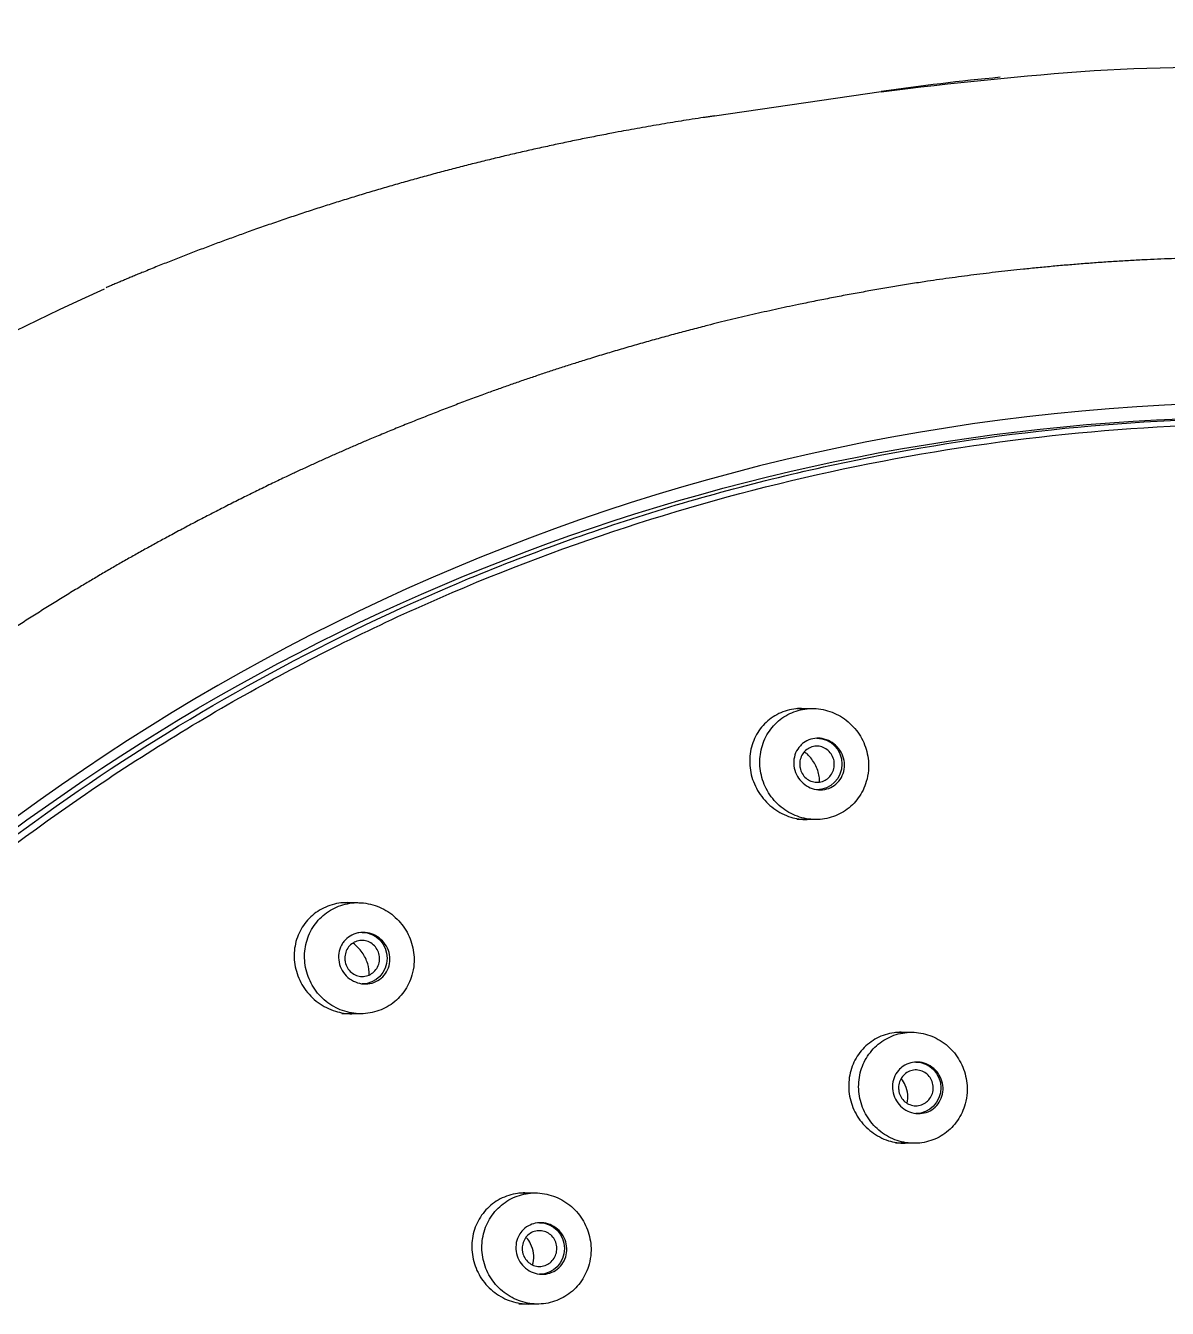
# Model space of a CAD drawing. Header units: centimetres. Extents: x -1797 to 2001, y -8788 to 1856.
# Drawn here: x -163.408 to -160.53, y -2036.701 to -2033.468 of the extents above; entities that cross this region are included whole.
import ezdxf

# ---------------------------------------------------------------- set-up
doc = ezdxf.new("R2010")
doc.units = ezdxf.units.CM
doc.header["$LTSCALE"] = 100
doc.header["$MEASUREMENT"] = 0
doc.layers.add('ID_Furniture-Fixed_02', color=145, linetype='Continuous')
doc.layers.add('WALL-03', color=2, linetype='Continuous')

# ---------------------------------------------------------------- blocks, each defined once
blk = doc.blocks.new('A$C5f37530c')
at = {"layer": 'ID_Furniture-Fixed_02'}
for p, q in [((-60.6958, -165.9161), (-60.6958, -165.9634)), ((-60.4158, -165.9634), (-60.4158, -165.9225)), ((-58.1059, -166.4197), (-58.0446, -165.9991)), ((-59.8796, -166.1638), (-59.8796, -166.2119)), ((-59.5996, -166.2119), (-59.5996, -166.1725)), ((-61.1009, -166.8653), (-61.1009, -166.9123)), ((-60.8209, -166.9123), (-60.8209, -166.8711)), ((-60.3691, -167.3109), (-60.3691, -167.3586)), ((-60.0891, -167.3586), (-60.0891, -167.3187))]:
    blk.add_line(p, q, dxfattribs=at)
for centre, radius, start, end in [((-64.2572, -165.1312), 6.275, 356.97376, 54.18026), ((-68.9083, -164.6392), 10.9484, 352.86379, 355.68729), ((-64.4673, -165.2906), 6.498, 199.51978, 335.76819)]:
    blk.add_arc(centre, radius, start, end, dxfattribs=at)
blk.add_ellipse((-64.4726, -165.0029), major_axis=(5.645, 0), ratio=0.970296, dxfattribs=at)
for centre, major_axis, start_param, end_param in [((-64.4726, -165.0302), (-5.6075, 0), 1.84886, 3.211658), ((-60.5558, -165.9117), (-0.065, 0), 3.141593, 6.283185), ((-59.7396, -166.1612), (-0.065, 0), 3.141593, 6.283185), ((-60.9609, -166.8607), (-0.065, 0), 3.141593, 6.283185), ((-60.2291, -167.3079), (-0.065, 0), 3.141593, 6.283185)]:
    blk.add_ellipse(centre, major_axis=major_axis, ratio=0.970296, start_param=start_param, end_param=end_param, dxfattribs=at)
for points, degree, knots in [([(-64.4726, -170.4466), (-64.843, -170.4466), (-65.2071, -170.4115), (-65.7445, -170.3081), (-65.9221, -170.2651), (-66.2743, -170.1616), (-66.4493, -170.1009), (-66.9585, -169.8961), (-67.2805, -169.7289), (-67.8898, -169.334), (-68.1783, -169.1041), (-68.6955, -168.6022), (-68.9276, -168.3285), (-69.2349, -167.8827), (-69.3304, -167.7283), (-69.5033, -167.4143), (-69.5814, -167.254), (-69.7911, -166.7631), (-69.8987, -166.4203), (-70.0427, -165.718), (-70.0783, -165.3649), (-70.0787, -164.6555), (-70.0423, -164.2953), (-69.8993, -163.5979), (-69.7936, -163.2589), (-69.5831, -162.765), (-69.5038, -162.602), (-69.3302, -162.2867), (-69.236, -162.1343), (-68.9317, -161.692), (-68.7001, -161.4171), (-68.1771, -160.9091), (-67.8934, -160.6836), (-67.4381, -160.3882), (-67.2813, -160.2968), (-66.9571, -160.1285), (-66.789, -160.0513), (-66.2795, -159.8463), (-65.9301, -159.7434), (-65.212, -159.6039), (-64.8404, -159.5681), (-64.1088, -159.5678), (-63.7452, -159.6023), (-63.2032, -159.7065), (-63.023, -159.7503), (-62.6716, -159.8537), (-62.4994, -159.9134), (-61.9933, -160.1164), (-61.668, -160.2844), (-61.0538, -160.6819), (-60.7712, -160.9069), (-60.2539, -161.4079), (-60.017, -161.6875), (-59.6092, -162.2792), (-59.4368, -162.5916), (-59.2255, -163.0848), (-59.1628, -163.2544), (-59.0556, -163.5964), (-59.011, -163.7688), (-58.9037, -164.2902), (-58.8672, -164.6431), (-58.8664, -165.3604), (-58.9025, -165.7155), (-59.0088, -166.237), (-59.053, -166.4093), (-59.1592, -166.7507), (-59.2216, -166.9207), (-59.4325, -167.4156), (-59.6045, -167.7281), (-60.0104, -168.319), (-60.247, -168.5991), (-60.7641, -169.1017), (-61.0461, -169.3271), (-61.5046, -169.6255), (-61.664, -169.7185), (-61.9879, -169.8868), (-62.1532, -169.9628), (-62.6589, -170.1667), (-63.0104, -170.271), (-63.7358, -170.4115), (-64.1023, -170.4466), (-64.4726, -170.4466)], 3, [0, 0, 0, 0, 0.03125, 0.03125, 0.046875, 0.046875, 0.0625, 0.0625, 0.09375, 0.09375, 0.125, 0.125, 0.15625, 0.15625, 0.171875, 0.171875, 0.1875, 0.1875, 0.21875, 0.21875, 0.25, 0.25, 0.28125, 0.28125, 0.3125, 0.3125, 0.328125, 0.328125, 0.34375, 0.34375, 0.375, 0.375, 0.40625, 0.40625, 0.421875, 0.421875, 0.4375, 0.4375, 0.46875, 0.46875, 0.5, 0.5, 0.53125, 0.53125, 0.546875, 0.546875, 0.5625, 0.5625, 0.59375, 0.59375, 0.625, 0.625, 0.65625, 0.65625, 0.6875, 0.6875, 0.703125, 0.703125, 0.71875, 0.71875, 0.75, 0.75, 0.78125, 0.78125, 0.796875, 0.796875, 0.8125, 0.8125, 0.84375, 0.84375, 0.875, 0.875, 0.90625, 0.90625, 0.921875, 0.921875, 0.9375, 0.9375, 0.96875, 0.96875, 1, 1, 1, 1]), ([(-64.1622, -170.4197), (-63.8992, -170.4056), (-63.6394, -170.3736), (-63.2041, -170.2898), (-63.0269, -170.2469), (-62.6756, -170.1437), (-62.501, -170.0831), (-61.9932, -169.8789), (-61.6721, -169.7122), (-61.0643, -169.3182), (-60.7765, -169.0889), (-60.2607, -168.5883), (-60.0292, -168.3153), (-59.7226, -167.8707), (-59.6275, -167.7167), (-59.455, -167.4036), (-59.377, -167.2436), (-59.1679, -166.754), (-59.0606, -166.4121), (-58.917, -165.7116), (-58.8815, -165.3594), (-58.8811, -164.6518), (-58.9174, -164.2926), (-59.0599, -163.597), (-59.1655, -163.2589), (-59.3754, -162.7662), (-59.4545, -162.6036), (-59.6276, -162.2892), (-59.7216, -162.1371), (-60.0251, -161.696), (-60.2561, -161.4218), (-60.7777, -160.9151), (-61.0607, -160.6903), (-61.5148, -160.3956), (-61.6713, -160.3045), (-61.9946, -160.1365), (-62.1622, -160.0595), (-62.6704, -159.8551), (-63.0189, -159.7524), (-63.7352, -159.6133), (-64.1058, -159.5776), (-64.8355, -159.5774), (-65.1982, -159.6117), (-65.7387, -159.7157), (-65.9185, -159.7593), (-66.269, -159.8624), (-66.4407, -159.922), (-66.9455, -160.1245), (-67.27, -160.292), (-67.8827, -160.6885), (-68.1644, -160.9129), (-68.6805, -161.4127), (-68.9168, -161.6915), (-69.3235, -162.2817), (-69.4955, -162.5933), (-69.7062, -163.0852), (-69.7687, -163.2543), (-69.8757, -163.5955), (-69.9201, -163.7675), (-70.0271, -164.2875), (-70.0636, -164.6395), (-70.0643, -165.3549), (-70.0284, -165.7091), (-69.9223, -166.2293), (-69.8783, -166.4011), (-69.7723, -166.7417), (-69.7101, -166.9112), (-69.4998, -167.4048), (-69.3282, -167.7165), (-68.9233, -168.3058), (-68.6874, -168.5853), (-68.1715, -169.0865), (-67.8903, -169.3114), (-67.4329, -169.609), (-67.274, -169.7017), (-66.951, -169.8697), (-66.7861, -169.9455), (-66.3349, -170.1274), (-66.0417, -170.2191), (-65.7403, -170.2871)], 3, [0.0087958, 0.0087958, 0.0087958, 0.0087958, 0.03125, 0.03125, 0.046875, 0.046875, 0.0625, 0.0625, 0.09375, 0.09375, 0.125, 0.125, 0.15625, 0.15625, 0.171875, 0.171875, 0.1875, 0.1875, 0.21875, 0.21875, 0.25, 0.25, 0.28125, 0.28125, 0.3125, 0.3125, 0.328125, 0.328125, 0.34375, 0.34375, 0.375, 0.375, 0.40625, 0.40625, 0.421875, 0.421875, 0.4375, 0.4375, 0.46875, 0.46875, 0.5, 0.5, 0.53125, 0.53125, 0.546875, 0.546875, 0.5625, 0.5625, 0.59375, 0.59375, 0.625, 0.625, 0.65625, 0.65625, 0.6875, 0.6875, 0.703125, 0.703125, 0.71875, 0.71875, 0.75, 0.75, 0.78125, 0.78125, 0.796875, 0.796875, 0.8125, 0.8125, 0.84375, 0.84375, 0.875, 0.875, 0.90625, 0.90625, 0.921875, 0.921875, 0.9375, 0.9375, 0.9638021, 0.9638021, 0.9638021, 0.9638021]), ([(-58.5202, -164.2829), (-58.5139, -164.3263), (-58.5003, -164.4267), (-58.4824, -164.5861), (-58.4646, -164.8109), (-58.4599, -165.071), (-58.4644, -165.3528), (-58.4913, -165.656), (-58.523, -165.9139), (-58.5827, -166.2292), (-58.6385, -166.4685), (-58.7277, -166.7782), (-58.8134, -167.0261), (-58.9297, -167.3179), (-59.0341, -167.5451), (-59.1789, -167.8286), (-59.3157, -168.0619), (-59.484, -168.3228), (-59.6347, -168.5306), (-59.8307, -168.7787), (-60.0139, -168.9836), (-60.2276, -169.2027), (-60.4258, -169.3837), (-60.6641, -169.583), (-60.8858, -169.7478), (-61.1404, -169.9208), (-61.3767, -170.0635), (-61.6459, -170.211), (-61.8992, -170.333), (-62.1785, -170.4535), (-62.4454, -170.5527), (-62.7323, -170.6459), (-63.0104, -170.7208), (-63.3026, -170.7863), (-63.5912, -170.8356), (-63.8847, -170.8723), (-64.1174, -170.8893), (-64.2947, -170.8963), (-64.4131, -170.8977), (-64.4726, -170.8977)], 5, [0.7283886, 0.7283886, 0.7283886, 0.7283886, 0.7283886, 0.7283886, 0.734375, 0.7421875, 0.75, 0.7578125, 0.765625, 0.7734375, 0.78125, 0.7890625, 0.796875, 0.8046875, 0.8125, 0.8203125, 0.828125, 0.8359375, 0.84375, 0.8515625, 0.859375, 0.8671875, 0.875, 0.8828125, 0.890625, 0.8984375, 0.90625, 0.9140625, 0.921875, 0.9296875, 0.9375, 0.9453125, 0.953125, 0.9609375, 0.96875, 0.9765625, 0.984375, 0.9921875, 1, 1, 1, 1, 1, 1]), ([(-60.5676, -165.7828), (-60.5519, -165.7818), (-60.5358, -165.7835), (-60.5205, -165.7878), (-60.5053, -165.792), (-60.4905, -165.7988), (-60.4775, -165.8077), (-60.4644, -165.8166), (-60.4527, -165.8279), (-60.4433, -165.8404), (-60.434, -165.853), (-60.4267, -165.8673), (-60.422, -165.8821), (-60.4174, -165.8968), (-60.4153, -165.9125), (-60.4159, -165.9278), (-60.4165, -165.943), (-60.4198, -165.9583), (-60.4255, -165.9724), (-60.4313, -165.9864), (-60.4395, -165.9996), (-60.4497, -166.0109), (-60.4599, -166.0222), (-60.4722, -166.0319), (-60.4857, -166.0392), (-60.4992, -166.0466), (-60.5143, -166.0517), (-60.5296, -166.0542), (-60.545, -166.0567), (-60.5611, -166.0566), (-60.5766, -166.054), (-60.5922, -166.0513), (-60.6075, -166.046), (-60.6214, -166.0385), (-60.6353, -166.031), (-60.6482, -166.021), (-60.6588, -166.0095), (-60.6695, -165.9979), (-60.6783, -165.9844), (-60.6845, -165.9701), (-60.6907, -165.9559), (-60.6944, -165.9405), (-60.6955, -165.9252), (-60.6965, -165.9099), (-60.6949, -165.8943), (-60.6907, -165.8797), (-60.6866, -165.8651), (-60.6797, -165.851), (-60.6709, -165.8387), (-60.662, -165.8264), (-60.6508, -165.8155), (-60.6382, -165.8068), (-60.6256, -165.7981), (-60.6112, -165.7915), (-60.5963, -165.7874), (-60.5869, -165.7849), (-60.5773, -165.7833), (-60.5676, -165.7828)], 3, [0, 0, 0, 0, 0.054077, 0.054077, 0.054077, 0.108152, 0.108152, 0.108152, 0.162235, 0.162235, 0.162235, 0.216168, 0.216168, 0.216168, 0.269848, 0.269848, 0.269848, 0.323285, 0.323285, 0.323285, 0.376598, 0.376598, 0.376598, 0.429961, 0.429961, 0.429961, 0.483523, 0.483523, 0.483523, 0.537346, 0.537346, 0.537346, 0.591378, 0.591378, 0.591378, 0.645474, 0.645474, 0.645474, 0.699461, 0.699461, 0.699461, 0.753217, 0.753217, 0.753217, 0.806722, 0.806722, 0.806722, 0.860064, 0.860064, 0.860064, 0.9134, 0.9134, 0.9134, 0.966889, 0.966889, 0.966889, 1, 1, 1, 1]), ([(-60.4909, -165.9064), (-60.4912, -165.8993), (-60.4928, -165.8921), (-60.4955, -165.8854), (-60.4982, -165.8787), (-60.5021, -165.8724), (-60.5068, -165.8669), (-60.5116, -165.8613), (-60.5174, -165.8565), (-60.5237, -165.8528), (-60.53, -165.849), (-60.5371, -165.8462), (-60.5443, -165.8447), (-60.5516, -165.8432), (-60.5591, -165.8429), (-60.5664, -165.8438), (-60.5737, -165.8447), (-60.5808, -165.8469), (-60.5873, -165.8502), (-60.5937, -165.8534), (-60.5996, -165.8578), (-60.6045, -165.863), (-60.6093, -165.8682), (-60.6132, -165.8743), (-60.616, -165.8808), (-60.6187, -165.8872), (-60.6203, -165.8943), (-60.6207, -165.9013), (-60.6211, -165.9083), (-60.6202, -165.9156), (-60.6183, -165.9224), (-60.6163, -165.9292), (-60.6131, -165.9359), (-60.6089, -165.9418), (-60.6048, -165.9477), (-60.5995, -165.9531), (-60.5937, -165.9574), (-60.5877, -165.9618), (-60.581, -165.9653), (-60.574, -165.9675), (-60.5669, -165.9698), (-60.5594, -165.9709), (-60.5521, -165.9707), (-60.5447, -165.9706), (-60.5373, -165.9692), (-60.5305, -165.9666), (-60.5238, -165.9641), (-60.5174, -165.9603), (-60.512, -165.9556), (-60.5079, -165.9522), (-60.5043, -165.9481), (-60.5013, -165.9437), (-60.4974, -165.938), (-60.4945, -165.9314), (-60.4927, -165.9246), (-60.4912, -165.9187), (-60.4906, -165.9125), (-60.4909, -165.9064)], 3, [0, 0, 0, 0, 0.053341, 0.053341, 0.053341, 0.106653, 0.106653, 0.106653, 0.160399, 0.160399, 0.160399, 0.214724, 0.214724, 0.214724, 0.269361, 0.269361, 0.269361, 0.3239, 0.3239, 0.3239, 0.377973, 0.377973, 0.377973, 0.431425, 0.431425, 0.431425, 0.484377, 0.484377, 0.484377, 0.537164, 0.537164, 0.537164, 0.59018, 0.59018, 0.59018, 0.643723, 0.643723, 0.643723, 0.69787, 0.69787, 0.69787, 0.752441, 0.752441, 0.752441, 0.807062, 0.807062, 0.807062, 0.861324, 0.861324, 0.861324, 0.901331, 0.901331, 0.901331, 0.954141, 0.954141, 0.954141, 1, 1, 1, 1]), ([(-60.5558, -165.9554), (-60.5507, -165.9553), (-60.5456, -165.9545), (-60.5409, -165.9529), (-60.5361, -165.9512), (-60.5315, -165.9488), (-60.5276, -165.9457), (-60.5237, -165.9426), (-60.5202, -165.9389), (-60.5176, -165.9347), (-60.5149, -165.9306), (-60.513, -165.9259), (-60.5119, -165.9212), (-60.5108, -165.9164), (-60.5106, -165.9114), (-60.5112, -165.9066), (-60.5118, -165.9017), (-60.5132, -165.8969), (-60.5155, -165.8925), (-60.5177, -165.8881), (-60.5207, -165.8841), (-60.5243, -165.8806), (-60.5279, -165.8772), (-60.5322, -165.8743), (-60.5367, -165.8722), (-60.5413, -165.8701), (-60.5463, -165.8688), (-60.5513, -165.8683), (-60.5564, -165.8677), (-60.5616, -165.8681), (-60.5665, -165.8692), (-60.5714, -165.8703), (-60.5762, -165.8723), (-60.5805, -165.875), (-60.5847, -165.8776), (-60.5885, -165.881), (-60.5916, -165.8849), (-60.5947, -165.8887), (-60.5972, -165.8932), (-60.5988, -165.8978), (-60.6004, -165.9024), (-60.6012, -165.9074), (-60.6011, -165.9123), (-60.601, -165.9172), (-60.6001, -165.9221), (-60.5983, -165.9267), (-60.5966, -165.9312), (-60.594, -165.9356), (-60.5908, -165.9393), (-60.5876, -165.9431), (-60.5837, -165.9464), (-60.5794, -165.949), (-60.5751, -165.9515), (-60.5703, -165.9534), (-60.5653, -165.9544), (-60.5622, -165.955), (-60.559, -165.9554), (-60.5558, -165.9554)], 3, [0, 0, 0, 0, 0.053817, 0.053817, 0.053817, 0.10764, 0.10764, 0.10764, 0.161306, 0.161306, 0.161306, 0.214825, 0.214825, 0.214825, 0.26829, 0.26829, 0.26829, 0.321842, 0.321842, 0.321842, 0.375485, 0.375485, 0.375485, 0.429231, 0.429231, 0.429231, 0.483085, 0.483085, 0.483085, 0.536986, 0.536986, 0.536986, 0.590849, 0.590849, 0.590849, 0.644615, 0.644615, 0.644615, 0.698293, 0.698293, 0.698293, 0.751846, 0.751846, 0.751846, 0.805307, 0.805307, 0.805307, 0.858806, 0.858806, 0.858806, 0.912441, 0.912441, 0.912441, 0.966247, 0.966247, 0.966247, 1, 1, 1, 1]), ([(-60.4158, -165.9489), (-60.4158, -165.955), (-60.4162, -165.961), (-60.417, -165.9669), (-60.4191, -165.9819), (-60.4238, -165.9967), (-60.4307, -166.01), (-60.4377, -166.0233), (-60.4471, -166.0355), (-60.4582, -166.0457), (-60.4693, -166.0559), (-60.4824, -166.0643), (-60.4963, -166.0702), (-60.5105, -166.0762), (-60.5259, -166.0798), (-60.5414, -166.0808), (-60.557, -166.0818), (-60.5731, -166.0802), (-60.5884, -166.0761), (-60.6038, -166.0719), (-60.6188, -166.0651), (-60.6321, -166.0561), (-60.6454, -166.0472), (-60.6574, -166.0359), (-60.667, -166.0231), (-60.6766, -166.0105), (-60.6842, -165.9961), (-60.6891, -165.9811), (-60.6935, -165.9674), (-60.6958, -165.9529), (-60.6958, -165.9387)], 3, [0.2506342, 0.2506342, 0.2506342, 0.2506342, 0.2714315, 0.2714315, 0.2714315, 0.3243661, 0.3243661, 0.3243661, 0.377108, 0.377108, 0.377108, 0.4300829, 0.4300829, 0.4300829, 0.4836089, 0.4836089, 0.4836089, 0.5377637, 0.5377637, 0.5377637, 0.5923496, 0.5923496, 0.5923496, 0.6469767, 0.6469767, 0.6469767, 0.7012371, 0.7012371, 0.7012371, 0.7507504, 0.7507504, 0.7507504, 0.7507504]), ([(-60.5942, -165.9334), (-60.5873, -165.932), (-60.58, -165.9316), (-60.5729, -165.9323), (-60.5647, -165.9331), (-60.5565, -165.9353), (-60.549, -165.9388), (-60.5433, -165.9413), (-60.538, -165.9446), (-60.5331, -165.9484)], 3, [0.8583789, 0.8583789, 0.8583789, 0.8583789, 0.9055589, 0.9055589, 0.9055589, 0.9598113, 0.9598113, 0.9598113, 1, 1, 1, 1]), ([(-59.7556, -166.0314), (-59.7398, -166.0302), (-59.7236, -166.0316), (-59.7082, -166.0355), (-59.6928, -166.0394), (-59.6779, -166.046), (-59.6645, -166.0548), (-59.6512, -166.0635), (-59.6391, -166.0746), (-59.6293, -166.0871), (-59.6196, -166.0996), (-59.6119, -166.1138), (-59.6069, -166.1287), (-59.6019, -166.1434), (-59.5994, -166.1591), (-59.5996, -166.1745), (-59.5998, -166.1897), (-59.6027, -166.2051), (-59.6081, -166.2193), (-59.6134, -166.2334), (-59.6213, -166.2467), (-59.6311, -166.2582), (-59.641, -166.2696), (-59.653, -166.2795), (-59.6662, -166.2871), (-59.6794, -166.2946), (-59.6943, -166.3), (-59.7094, -166.3028), (-59.7248, -166.3057), (-59.7408, -166.3059), (-59.7564, -166.3036), (-59.772, -166.3012), (-59.7876, -166.2962), (-59.8017, -166.2889), (-59.8159, -166.2816), (-59.829, -166.2718), (-59.8401, -166.2604), (-59.8511, -166.2489), (-59.8603, -166.2355), (-59.8669, -166.2212), (-59.8734, -166.207), (-59.8776, -166.1916), (-59.879, -166.1762), (-59.8804, -166.1609), (-59.8792, -166.1453), (-59.8754, -166.1305), (-59.8716, -166.1159), (-59.8652, -166.1017), (-59.8567, -166.0893), (-59.8481, -166.0768), (-59.8373, -166.0657), (-59.825, -166.0569), (-59.8127, -166.0479), (-59.7986, -166.041), (-59.7838, -166.0367), (-59.7747, -166.034), (-59.7651, -166.0322), (-59.7556, -166.0314)], 3, [0, 0, 0, 0, 0.054374, 0.054374, 0.054374, 0.108743, 0.108743, 0.108743, 0.163153, 0.163153, 0.163153, 0.217315, 0.217315, 0.217315, 0.271019, 0.271019, 0.271019, 0.324261, 0.324261, 0.324261, 0.377251, 0.377251, 0.377251, 0.430309, 0.430309, 0.430309, 0.48372, 0.48372, 0.48372, 0.537611, 0.537611, 0.537611, 0.591898, 0.591898, 0.591898, 0.646321, 0.646321, 0.646321, 0.700562, 0.700562, 0.700562, 0.754391, 0.754391, 0.754391, 0.807761, 0.807761, 0.807761, 0.860823, 0.860823, 0.860823, 0.913854, 0.913854, 0.913854, 0.967137, 0.967137, 0.967137, 1, 1, 1, 1]), ([(-59.6748, -166.1534), (-59.6755, -166.1462), (-59.6773, -166.139), (-59.6803, -166.1324), (-59.6832, -166.1258), (-59.6873, -166.1196), (-59.6922, -166.1142), (-59.6972, -166.1087), (-59.7032, -166.104), (-59.7096, -166.1004), (-59.7161, -166.0968), (-59.7233, -166.0942), (-59.7306, -166.0928), (-59.738, -166.0915), (-59.7456, -166.0913), (-59.7529, -166.0925), (-59.7602, -166.0936), (-59.7673, -166.0961), (-59.7737, -166.0996), (-59.7799, -166.1031), (-59.7856, -166.1078), (-59.7903, -166.1132), (-59.7948, -166.1186), (-59.7984, -166.1248), (-59.8009, -166.1314), (-59.8033, -166.1379), (-59.8045, -166.145), (-59.8046, -166.152), (-59.8046, -166.159), (-59.8035, -166.1662), (-59.8013, -166.1729), (-59.799, -166.1797), (-59.7956, -166.1862), (-59.7913, -166.192), (-59.7869, -166.1978), (-59.7815, -166.2031), (-59.7755, -166.2073), (-59.7693, -166.2115), (-59.7625, -166.2149), (-59.7553, -166.217), (-59.7482, -166.2191), (-59.7405, -166.22), (-59.7332, -166.2196), (-59.7258, -166.2193), (-59.7184, -166.2176), (-59.7116, -166.2148), (-59.705, -166.212), (-59.6987, -166.2079), (-59.6935, -166.203), (-59.691, -166.2006), (-59.6886, -166.198), (-59.6866, -166.1952), (-59.6824, -166.1897), (-59.6792, -166.1834), (-59.6772, -166.1768), (-59.6752, -166.1701), (-59.6743, -166.163), (-59.6747, -166.156), (-59.6747, -166.1551), (-59.6748, -166.1542), (-59.6748, -166.1534)], 3, [0, 0, 0, 0, 0.053168, 0.053168, 0.053168, 0.106283, 0.106283, 0.106283, 0.160205, 0.160205, 0.160205, 0.215143, 0.215143, 0.215143, 0.270562, 0.270562, 0.270562, 0.3257, 0.3257, 0.3257, 0.37992, 0.37992, 0.37992, 0.433016, 0.433016, 0.433016, 0.485287, 0.485287, 0.485287, 0.537362, 0.537362, 0.537362, 0.589927, 0.589927, 0.589927, 0.643464, 0.643464, 0.643464, 0.69807, 0.69807, 0.69807, 0.753389, 0.753389, 0.753389, 0.808723, 0.808723, 0.808723, 0.863327, 0.863327, 0.863327, 0.889352, 0.889352, 0.889352, 0.941446, 0.941446, 0.941446, 0.993547, 0.993547, 0.993547, 1, 1, 1, 1]), ([(-59.7396, -166.2047), (-59.7345, -166.2047), (-59.7293, -166.2038), (-59.7245, -166.2021), (-59.7197, -166.2005), (-59.7151, -166.198), (-59.7111, -166.1948), (-59.7072, -166.1917), (-59.7038, -166.1879), (-59.7011, -166.1837), (-59.6985, -166.1796), (-59.6966, -166.1749), (-59.6956, -166.1701), (-59.6946, -166.1654), (-59.6944, -166.1605), (-59.695, -166.1557), (-59.6957, -166.1509), (-59.6972, -166.1461), (-59.6995, -166.1418), (-59.7017, -166.1374), (-59.7048, -166.1334), (-59.7084, -166.13), (-59.712, -166.1265), (-59.7163, -166.1236), (-59.7209, -166.1216), (-59.7256, -166.1194), (-59.7307, -166.1181), (-59.7358, -166.1176), (-59.7409, -166.1171), (-59.7462, -166.1174), (-59.7512, -166.1186), (-59.7562, -166.1197), (-59.7611, -166.1218), (-59.7654, -166.1245), (-59.7697, -166.1272), (-59.7735, -166.1306), (-59.7766, -166.1346), (-59.7796, -166.1384), (-59.782, -166.1429), (-59.7836, -166.1475), (-59.7851, -166.1522), (-59.7858, -166.1571), (-59.7857, -166.1619), (-59.7856, -166.1668), (-59.7846, -166.1716), (-59.7828, -166.1762), (-59.781, -166.1807), (-59.7784, -166.185), (-59.7752, -166.1887), (-59.772, -166.1925), (-59.768, -166.1958), (-59.7637, -166.1983), (-59.7593, -166.2009), (-59.7544, -166.2028), (-59.7494, -166.2038), (-59.7462, -166.2044), (-59.7429, -166.2048), (-59.7396, -166.2047)], 3, [0, 0, 0, 0, 0.054224, 0.054224, 0.054224, 0.108476, 0.108476, 0.108476, 0.162187, 0.162187, 0.162187, 0.21526, 0.21526, 0.21526, 0.267989, 0.267989, 0.267989, 0.320841, 0.320841, 0.320841, 0.374155, 0.374155, 0.374155, 0.428055, 0.428055, 0.428055, 0.482491, 0.482491, 0.482491, 0.537152, 0.537152, 0.537152, 0.591614, 0.591614, 0.591614, 0.645545, 0.645545, 0.645545, 0.698885, 0.698885, 0.698885, 0.751801, 0.751801, 0.751801, 0.804554, 0.804554, 0.804554, 0.857575, 0.857575, 0.857575, 0.911178, 0.911178, 0.911178, 0.965428, 0.965428, 0.965428, 1, 1, 1, 1]), ([(-59.7848, -166.1543), (-59.7802, -166.1543), (-59.7756, -166.1547), (-59.771, -166.1554), (-59.7606, -166.1571), (-59.7502, -166.1606), (-59.7408, -166.1656), (-59.7313, -166.1707), (-59.7225, -166.1774), (-59.7151, -166.1853), (-59.7129, -166.1876), (-59.7109, -166.19), (-59.7089, -166.1925)], 3, [0.8327436, 0.8327436, 0.8327436, 0.8327436, 0.8565318, 0.8565318, 0.8565318, 0.9109061, 0.9109061, 0.9109061, 0.9654988, 0.9654988, 0.9654988, 0.9813755, 0.9813755, 0.9813755, 0.9813755]), ([(-59.5996, -166.1998), (-59.5996, -166.2065), (-59.6001, -166.2131), (-59.6011, -166.2196), (-59.6033, -166.2345), (-59.6081, -166.2491), (-59.6152, -166.2622), (-59.6222, -166.2753), (-59.6316, -166.2872), (-59.6426, -166.297), (-59.6537, -166.3069), (-59.6667, -166.315), (-59.6805, -166.3206), (-59.6946, -166.3264), (-59.71, -166.3298), (-59.7254, -166.3305), (-59.7411, -166.3313), (-59.7572, -166.3295), (-59.7725, -166.3251), (-59.7881, -166.3206), (-59.8031, -166.3134), (-59.8165, -166.3041), (-59.8299, -166.2948), (-59.842, -166.2831), (-59.8516, -166.27), (-59.8612, -166.257), (-59.8686, -166.2422), (-59.8734, -166.227), (-59.8775, -166.2137), (-59.8796, -166.1997), (-59.8796, -166.186)], 3, [0.2510721, 0.2510721, 0.2510721, 0.2510721, 0.2738726, 0.2738726, 0.2738726, 0.3261343, 0.3261343, 0.3261343, 0.3780623, 0.3780623, 0.3780623, 0.4304495, 0.4304495, 0.4304495, 0.4838686, 0.4838686, 0.4838686, 0.5384423, 0.5384423, 0.5384423, 0.5937871, 0.5937871, 0.5937871, 0.6491695, 0.6491695, 0.6491695, 0.7038447, 0.7038447, 0.7038447, 0.751237, 0.751237, 0.751237, 0.751237]), ([(-58.1059, -166.4194), (-58.1101, -166.4484), (-58.1439, -166.6707), (-58.2064, -166.9843), (-58.2893, -167.2937), (-58.3921, -167.5969), (-58.5015, -167.866), (-58.5388, -167.953)], 5, [0.21407351, 0.21407351, 0.21407351, 0.21407351, 0.21407351, 0.21407351, 0.21874996, 0.24999995, 0.26509794, 0.26509794, 0.26509794, 0.26509794, 0.26509794, 0.26509794]), ([(-60.9719, -166.7309), (-60.9562, -166.73), (-60.9401, -166.7318), (-60.9249, -166.7361), (-60.9097, -166.7404), (-60.895, -166.7473), (-60.882, -166.7562), (-60.869, -166.7652), (-60.8574, -166.7765), (-60.848, -166.7892), (-60.8387, -166.8018), (-60.8315, -166.8162), (-60.8269, -166.8311), (-60.8223, -166.846), (-60.8203, -166.8618), (-60.821, -166.8772), (-60.8217, -166.8926), (-60.8251, -166.908), (-60.831, -166.9222), (-60.8368, -166.9363), (-60.8452, -166.9496), (-60.8555, -166.9609), (-60.8657, -166.9722), (-60.8782, -166.9819), (-60.8917, -166.9892), (-60.9053, -166.9965), (-60.9203, -167.0015), (-60.9356, -167.004), (-60.951, -167.0064), (-60.9671, -167.0063), (-60.9825, -167.0036), (-60.998, -167.0009), (-61.0133, -166.9955), (-61.0271, -166.988), (-61.041, -166.9804), (-61.0538, -166.9703), (-61.0644, -166.9587), (-61.075, -166.947), (-61.0837, -166.9334), (-61.0899, -166.9191), (-61.096, -166.9047), (-61.0997, -166.8891), (-61.1006, -166.8737), (-61.1016, -166.8583), (-61.0999, -166.8426), (-61.0956, -166.8278), (-61.0913, -166.8132), (-61.0844, -166.7991), (-61.0754, -166.7867), (-61.0664, -166.7743), (-61.0551, -166.7634), (-61.0424, -166.7547), (-61.0298, -166.7461), (-61.0153, -166.7395), (-61.0004, -166.7355), (-60.9911, -166.733), (-60.9815, -166.7314), (-60.9719, -166.7309)], 3, [0, 0, 0, 0, 0.053997, 0.053997, 0.053997, 0.107986, 0.107986, 0.107986, 0.162073, 0.162073, 0.162073, 0.216132, 0.216132, 0.216132, 0.270004, 0.270004, 0.270004, 0.323614, 0.323614, 0.323614, 0.377003, 0.377003, 0.377003, 0.430312, 0.430312, 0.430312, 0.483715, 0.483715, 0.483715, 0.537344, 0.537344, 0.537344, 0.591232, 0.591232, 0.591232, 0.645297, 0.645297, 0.645297, 0.69938, 0.69938, 0.69938, 0.753314, 0.753314, 0.753314, 0.807001, 0.807001, 0.807001, 0.86045, 0.86045, 0.86045, 0.913774, 0.913774, 0.913774, 0.967136, 0.967136, 0.967136, 1, 1, 1, 1]), ([(-60.8973, -166.8713), (-60.8958, -166.8643), (-60.8955, -166.8569), (-60.8964, -166.8498), (-60.8974, -166.8427), (-60.8995, -166.8356), (-60.9027, -166.8291), (-60.906, -166.8226), (-60.9104, -166.8165), (-60.9156, -166.8113), (-60.9208, -166.8061), (-60.927, -166.8017), (-60.9337, -166.7985), (-60.9403, -166.7952), (-60.9477, -166.793), (-60.955, -166.7921), (-60.9623, -166.7912), (-60.9699, -166.7916), (-60.977, -166.7932), (-60.9841, -166.7947), (-60.991, -166.7976), (-60.9971, -166.8014), (-61.0032, -166.8052), (-61.0086, -166.8102), (-61.0129, -166.8158), (-61.0173, -166.8214), (-61.0207, -166.8278), (-61.0228, -166.8345), (-61.025, -166.8412), (-61.0261, -166.8484), (-61.0259, -166.8555), (-61.0257, -166.8626), (-61.0243, -166.8698), (-61.0218, -166.8766), (-61.0192, -166.8833), (-61.0155, -166.8898), (-61.0109, -166.8955), (-61.0062, -166.9012), (-61.0005, -166.9062), (-60.9942, -166.9101), (-60.9879, -166.914), (-60.9809, -166.9169), (-60.9736, -166.9186), (-60.9664, -166.9202), (-60.9588, -166.9207), (-60.9515, -166.9198), (-60.9443, -166.919), (-60.9371, -166.917), (-60.9306, -166.9138), (-60.9257, -166.9114), (-60.9212, -166.9084), (-60.9171, -166.9049), (-60.9118, -166.9003), (-60.9072, -166.8947), (-60.9038, -166.8885), (-60.9008, -166.8832), (-60.8986, -166.8773), (-60.8973, -166.8713)], 3, [0, 0, 0, 0, 0.053341, 0.053341, 0.053341, 0.106653, 0.106653, 0.106653, 0.160399, 0.160399, 0.160399, 0.214724, 0.214724, 0.214724, 0.269361, 0.269361, 0.269361, 0.3239, 0.3239, 0.3239, 0.377973, 0.377973, 0.377973, 0.431425, 0.431425, 0.431425, 0.484377, 0.484377, 0.484377, 0.537163, 0.537163, 0.537163, 0.59018, 0.59018, 0.59018, 0.643723, 0.643723, 0.643723, 0.697871, 0.697871, 0.697871, 0.752442, 0.752442, 0.752442, 0.807062, 0.807062, 0.807062, 0.861324, 0.861324, 0.861324, 0.901331, 0.901331, 0.901331, 0.954141, 0.954141, 0.954141, 1, 1, 1, 1]), ([(-60.9609, -166.9043), (-60.9558, -166.9043), (-60.9507, -166.9034), (-60.946, -166.9018), (-60.9412, -166.9002), (-60.9367, -166.8977), (-60.9327, -166.8947), (-60.9288, -166.8916), (-60.9254, -166.8878), (-60.9227, -166.8837), (-60.92, -166.8795), (-60.9181, -166.8749), (-60.917, -166.8701), (-60.9159, -166.8654), (-60.9157, -166.8603), (-60.9163, -166.8555), (-60.9169, -166.8507), (-60.9183, -166.8459), (-60.9205, -166.8415), (-60.9228, -166.8371), (-60.9258, -166.833), (-60.9294, -166.8296), (-60.933, -166.8261), (-60.9372, -166.8232), (-60.9418, -166.8211), (-60.9464, -166.819), (-60.9514, -166.8176), (-60.9564, -166.8171), (-60.9615, -166.8166), (-60.9667, -166.8169), (-60.9716, -166.8181), (-60.9765, -166.8192), (-60.9813, -166.8212), (-60.9856, -166.8238), (-60.9898, -166.8265), (-60.9936, -166.8299), (-60.9967, -166.8338), (-60.9998, -166.8376), (-61.0022, -166.842), (-61.0038, -166.8466), (-61.0054, -166.8513), (-61.0062, -166.8562), (-61.0061, -166.8611), (-61.0061, -166.8659), (-61.0051, -166.8709), (-61.0034, -166.8754), (-61.0017, -166.88), (-60.9991, -166.8844), (-60.9959, -166.8882), (-60.9927, -166.892), (-60.9888, -166.8953), (-60.9845, -166.8979), (-60.9802, -166.9004), (-60.9753, -166.9023), (-60.9703, -166.9033), (-60.9673, -166.904), (-60.9641, -166.9043), (-60.9609, -166.9043)], 3, [0, 0, 0, 0, 0.053781, 0.053781, 0.053781, 0.107559, 0.107559, 0.107559, 0.161184, 0.161184, 0.161184, 0.21475, 0.21475, 0.21475, 0.268245, 0.268245, 0.268245, 0.32178, 0.32178, 0.32178, 0.375442, 0.375442, 0.375442, 0.429254, 0.429254, 0.429254, 0.483173, 0.483173, 0.483173, 0.537123, 0.537123, 0.537123, 0.591022, 0.591022, 0.591022, 0.644708, 0.644708, 0.644708, 0.6982, 0.6982, 0.6982, 0.751606, 0.751606, 0.751606, 0.805063, 0.805063, 0.805063, 0.858686, 0.858686, 0.858686, 0.912532, 0.912532, 0.912532, 0.96656, 0.96656, 0.96656, 1, 1, 1, 1]), ([(-61.0019, -166.8778), (-61.0002, -166.8774), (-60.9986, -166.877), (-60.997, -166.8766), (-60.9891, -166.875), (-60.9808, -166.8747), (-60.9727, -166.8757), (-60.9646, -166.8768), (-60.9565, -166.8793), (-60.9491, -166.883), (-60.9436, -166.8857), (-60.9384, -166.8892), (-60.9337, -166.8932)], 3, [0.8415332, 0.8415332, 0.8415332, 0.8415332, 0.8525609, 0.8525609, 0.8525609, 0.9060321, 0.9060321, 0.9060321, 0.96013, 0.96013, 0.96013, 1, 1, 1, 1]), ([(-60.8209, -166.8974), (-60.8209, -166.9035), (-60.8213, -166.9097), (-60.8221, -166.9157), (-60.8242, -166.9309), (-60.829, -166.946), (-60.8361, -166.9596), (-60.8431, -166.973), (-60.8526, -166.9854), (-60.8638, -166.9956), (-60.8749, -167.0059), (-60.888, -167.0143), (-60.902, -167.0203), (-60.9161, -167.0263), (-60.9315, -167.0299), (-60.9469, -167.0309), (-60.9624, -167.032), (-60.9784, -167.0304), (-60.9936, -167.0263), (-61.0089, -167.0222), (-61.0238, -167.0154), (-61.037, -167.0065), (-61.0503, -166.9975), (-61.0623, -166.9862), (-61.072, -166.9734), (-61.0816, -166.9607), (-61.0892, -166.9461), (-61.0941, -166.931), (-61.0986, -166.9172), (-61.1009, -166.9026), (-61.1009, -166.8881)], 3, [0.2509519, 0.2509519, 0.2509519, 0.2509519, 0.2720957, 0.2720957, 0.2720957, 0.3254131, 0.3254131, 0.3254131, 0.3782597, 0.3782597, 0.3782597, 0.4310209, 0.4310209, 0.4310209, 0.4841116, 0.4841116, 0.4841116, 0.5377983, 0.5377983, 0.5377983, 0.5920883, 0.5920883, 0.5920883, 0.6467241, 0.6467241, 0.6467241, 0.7012931, 0.7012931, 0.7012931, 0.7510775, 0.7510775, 0.7510775, 0.7510775]), ([(-60.2442, -167.177), (-60.2285, -167.1758), (-60.2123, -167.1773), (-60.1969, -167.1813), (-60.1816, -167.1853), (-60.1667, -167.1919), (-60.1535, -167.2007), (-60.1402, -167.2095), (-60.1282, -167.2206), (-60.1185, -167.2332), (-60.1088, -167.2458), (-60.1011, -167.2602), (-60.0962, -167.2752), (-60.0912, -167.2901), (-60.0888, -167.306), (-60.0891, -167.3216), (-60.0895, -167.3371), (-60.0925, -167.3526), (-60.098, -167.367), (-60.1035, -167.3812), (-60.1115, -167.3946), (-60.1215, -167.4061), (-60.1314, -167.4176), (-60.1435, -167.4275), (-60.1568, -167.4351), (-60.1701, -167.4426), (-60.1849, -167.4479), (-60.2001, -167.4507), (-60.2154, -167.4534), (-60.2314, -167.4536), (-60.2468, -167.4512), (-60.2624, -167.4488), (-60.2779, -167.4438), (-60.2919, -167.4364), (-60.306, -167.429), (-60.3191, -167.4192), (-60.33, -167.4076), (-60.341, -167.3961), (-60.3501, -167.3825), (-60.3566, -167.3681), (-60.3632, -167.3538), (-60.3673, -167.3381), (-60.3686, -167.3226), (-60.3699, -167.3071), (-60.3686, -167.2913), (-60.3646, -167.2764), (-60.3607, -167.2616), (-60.3542, -167.2473), (-60.3455, -167.2347), (-60.3368, -167.2222), (-60.3259, -167.2111), (-60.3135, -167.2022), (-60.3011, -167.1933), (-60.2869, -167.1865), (-60.2722, -167.1822), (-60.2631, -167.1795), (-60.2536, -167.1778), (-60.2442, -167.177)], 3, [0, 0, 0, 0, 0.054205, 0.054205, 0.054205, 0.108396, 0.108396, 0.108396, 0.162787, 0.162787, 0.162787, 0.217161, 0.217161, 0.217161, 0.271214, 0.271214, 0.271214, 0.324785, 0.324785, 0.324785, 0.377933, 0.377933, 0.377933, 0.430908, 0.430908, 0.430908, 0.484037, 0.484037, 0.484037, 0.537571, 0.537571, 0.537571, 0.591584, 0.591584, 0.591584, 0.645936, 0.645936, 0.645936, 0.70034, 0.70034, 0.70034, 0.754488, 0.754488, 0.754488, 0.808191, 0.808191, 0.808191, 0.861457, 0.861457, 0.861457, 0.914482, 0.914482, 0.914482, 0.967554, 0.967554, 0.967554, 1, 1, 1, 1]), ([(-60.165, -167.3161), (-60.1638, -167.309), (-60.1638, -167.3016), (-60.165, -167.2944), (-60.1662, -167.2873), (-60.1686, -167.2803), (-60.1721, -167.2739), (-60.1755, -167.2673), (-60.1802, -167.2613), (-60.1855, -167.2563), (-60.191, -167.2511), (-60.1974, -167.2468), (-60.2042, -167.2437), (-60.2111, -167.2406), (-60.2185, -167.2386), (-60.226, -167.2379), (-60.2334, -167.2372), (-60.241, -167.2378), (-60.2482, -167.2397), (-60.2552, -167.2415), (-60.262, -167.2447), (-60.2679, -167.2488), (-60.2737, -167.2528), (-60.2789, -167.258), (-60.2829, -167.2638), (-60.2869, -167.2695), (-60.29, -167.2761), (-60.2919, -167.2828), (-60.2937, -167.2896), (-60.2944, -167.2968), (-60.294, -167.3039), (-60.2935, -167.311), (-60.2918, -167.3182), (-60.289, -167.3248), (-60.2862, -167.3316), (-60.2823, -167.338), (-60.2775, -167.3435), (-60.2726, -167.3491), (-60.2667, -167.354), (-60.2602, -167.3578), (-60.2537, -167.3616), (-60.2465, -167.3644), (-60.2392, -167.3659), (-60.2318, -167.3673), (-60.2242, -167.3675), (-60.2168, -167.3664), (-60.2096, -167.3654), (-60.2024, -167.363), (-60.196, -167.3595), (-60.193, -167.3578), (-60.19, -167.3559), (-60.1873, -167.3537), (-60.1818, -167.3494), (-60.1771, -167.3441), (-60.1734, -167.3381), (-60.1697, -167.3322), (-60.167, -167.3255), (-60.1655, -167.3187), (-60.1653, -167.3178), (-60.1652, -167.3169), (-60.165, -167.3161)], 3, [0, 0, 0, 0, 0.053168, 0.053168, 0.053168, 0.106282, 0.106282, 0.106282, 0.160205, 0.160205, 0.160205, 0.215143, 0.215143, 0.215143, 0.270563, 0.270563, 0.270563, 0.325701, 0.325701, 0.325701, 0.37992, 0.37992, 0.37992, 0.433016, 0.433016, 0.433016, 0.485286, 0.485286, 0.485286, 0.537361, 0.537361, 0.537361, 0.589927, 0.589927, 0.589927, 0.643465, 0.643465, 0.643465, 0.698071, 0.698071, 0.698071, 0.75339, 0.75339, 0.75339, 0.808723, 0.808723, 0.808723, 0.863327, 0.863327, 0.863327, 0.889352, 0.889352, 0.889352, 0.941447, 0.941447, 0.941447, 0.993547, 0.993547, 0.993547, 1, 1, 1, 1]), ([(-60.2291, -167.3514), (-60.224, -167.3514), (-60.2189, -167.3505), (-60.2141, -167.3489), (-60.2093, -167.3473), (-60.2047, -167.3448), (-60.2008, -167.3417), (-60.1969, -167.3386), (-60.1934, -167.3349), (-60.1908, -167.3307), (-60.1882, -167.3266), (-60.1863, -167.322), (-60.1852, -167.3172), (-60.1842, -167.3125), (-60.184, -167.3075), (-60.1846, -167.3027), (-60.1852, -167.2979), (-60.1866, -167.2931), (-60.1888, -167.2888), (-60.1911, -167.2843), (-60.1941, -167.2802), (-60.1977, -167.2768), (-60.2013, -167.2733), (-60.2056, -167.2703), (-60.2102, -167.2682), (-60.2149, -167.266), (-60.22, -167.2646), (-60.2251, -167.264), (-60.2302, -167.2635), (-60.2355, -167.2638), (-60.2406, -167.2649), (-60.2455, -167.2661), (-60.2504, -167.2681), (-60.2547, -167.2708), (-60.2589, -167.2734), (-60.2627, -167.2768), (-60.2658, -167.2807), (-60.2689, -167.2846), (-60.2713, -167.289), (-60.2728, -167.2936), (-60.2744, -167.2981), (-60.2752, -167.303), (-60.2751, -167.3079), (-60.275, -167.3127), (-60.274, -167.3176), (-60.2723, -167.3222), (-60.2706, -167.3268), (-60.268, -167.3311), (-60.2648, -167.3349), (-60.2616, -167.3388), (-60.2576, -167.3421), (-60.2533, -167.3447), (-60.2489, -167.3474), (-60.244, -167.3493), (-60.2389, -167.3504), (-60.2357, -167.351), (-60.2324, -167.3514), (-60.2291, -167.3514)], 3, [0, 0, 0, 0, 0.053798, 0.053798, 0.053798, 0.107618, 0.107618, 0.107618, 0.160903, 0.160903, 0.160903, 0.213782, 0.213782, 0.213782, 0.266556, 0.266556, 0.266556, 0.319642, 0.319642, 0.319642, 0.373323, 0.373323, 0.373323, 0.427618, 0.427618, 0.427618, 0.482276, 0.482276, 0.482276, 0.536888, 0.536888, 0.536888, 0.591084, 0.591084, 0.591084, 0.644591, 0.644591, 0.644591, 0.697494, 0.697494, 0.697494, 0.750163, 0.750163, 0.750163, 0.803054, 0.803054, 0.803054, 0.856534, 0.856534, 0.856534, 0.910739, 0.910739, 0.910739, 0.965446, 0.965446, 0.965446, 1, 1, 1, 1]), ([(-60.2711, -167.2899), (-60.2618, -167.2897), (-60.2523, -167.2911), (-60.2432, -167.2937), (-60.2331, -167.2967), (-60.2232, -167.3015), (-60.2145, -167.3077), (-60.2058, -167.314), (-60.1979, -167.3218), (-60.1916, -167.3306), (-60.1915, -167.3308), (-60.1913, -167.331), (-60.1912, -167.3312)], 3, [0.8084502, 0.8084502, 0.8084502, 0.8084502, 0.8565662, 0.8565662, 0.8565662, 0.9107605, 0.9107605, 0.9107605, 0.9653377, 0.9653377, 0.9653377, 0.9664729, 0.9664729, 0.9664729, 0.9664729]), ([(-60.0891, -167.3458), (-60.0891, -167.3527), (-60.0896, -167.3595), (-60.0906, -167.3663), (-60.0929, -167.3815), (-60.0979, -167.3965), (-60.1052, -167.4099), (-60.1123, -167.4232), (-60.1219, -167.4353), (-60.1331, -167.4453), (-60.1442, -167.4552), (-60.1572, -167.4633), (-60.1711, -167.469), (-60.1851, -167.4747), (-60.2003, -167.4781), (-60.2156, -167.4789), (-60.2311, -167.4797), (-60.2471, -167.4778), (-60.2622, -167.4735), (-60.2776, -167.4691), (-60.2925, -167.462), (-60.3057, -167.4528), (-60.3191, -167.4435), (-60.3312, -167.4318), (-60.3408, -167.4186), (-60.3505, -167.4055), (-60.358, -167.3905), (-60.3628, -167.375), (-60.3669, -167.3616), (-60.3691, -167.3473), (-60.3691, -167.3333)], 3, [0.2516376, 0.2516376, 0.2516376, 0.2516376, 0.2750509, 0.2750509, 0.2750509, 0.3280176, 0.3280176, 0.3280176, 0.3801185, 0.3801185, 0.3801185, 0.4320906, 0.4320906, 0.4320906, 0.4846999, 0.4846999, 0.4846999, 0.5384198, 0.5384198, 0.5384198, 0.5932418, 0.5932418, 0.5932418, 0.6486706, 0.6486706, 0.6486706, 0.7039347, 0.7039347, 0.7039347, 0.7518265, 0.7518265, 0.7518265, 0.7518265])]:
    blk.add_open_spline(points, degree=degree, knots=knots, dxfattribs=at)
blk.add_open_spline([(-58.0084, -165.6991), (-58.018, -165.7993), (-58.0301, -165.8993), (-58.0446, -165.9989)], degree=3, dxfattribs=at)

msp = doc.modelspace()

# ---------------------------------------------------------------- block references
at = {"layer": 'WALL-03', "xscale": -1, "rotation": 270}
msp.add_blockref('A$C5f37530c', (4.7475, -1975.5895, -0.0001), dxfattribs=at)

doc.saveas('drawing.dxf')
